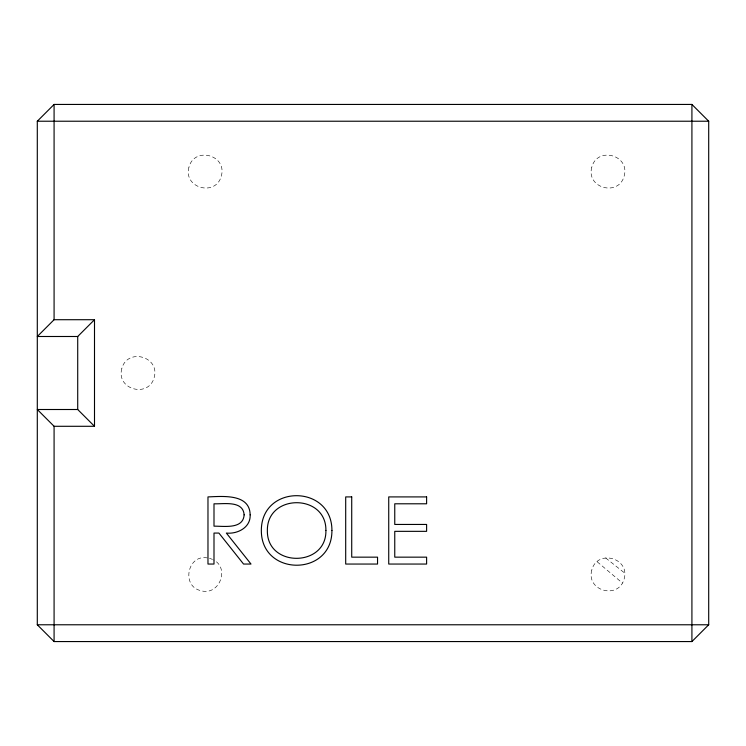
<?xml version="1.0" encoding="UTF-8"?>
<svg xmlns="http://www.w3.org/2000/svg" width="746" height="746" viewBox="0 0 746 746"><rect width="100%" height="100%" fill="white"/><g stroke="black" fill="none" stroke-linecap="round" stroke-linejoin="round"><path stroke-width="0.56" stroke-dasharray="3.73 2.8" d="M207.323 557.924C187.47 554.11 181.064 586.328 200.805 590.636C218.83 596.343 230.327 568.601 213.542 559.882M209.495 558.204L212.526 559.463M605.668 557.943L624.588 572.975M597.154 561.757L622.378 583.008M121.794 368.655C115.938 389.645 148.799 398.448 154.226 377.345C160.082 356.355 127.221 347.552 121.794 368.655M188.934 167.235C183.078 188.225 215.939 197.028 221.366 175.925C227.222 154.935 194.361 146.132 188.934 167.235M591.774 167.235C585.918 188.225 618.779 197.028 624.206 175.925C630.062 154.935 597.201 146.132 591.774 167.235M591.774 570.075C585.918 591.065 618.779 599.868 624.206 578.765C630.062 557.775 597.201 548.972 591.774 570.075"/><path stroke-width="1.12" d="M37.3 121.225L54.085 104.44L691.915 104.44L708.7 121.225L708.7 624.775L691.915 641.56L54.085 641.56L37.3 624.775L37.3 121.225L708.7 121.225M54.085 319.708L37.3 336.493L77.715 336.493L94.5 319.708L54.085 319.708L54.085 104.44M54.085 426.292L94.5 426.292L77.715 409.507L37.3 409.507L54.085 426.292L54.085 641.56M37.3 624.775L708.7 624.775M691.915 104.44L691.915 641.56M94.5 319.708L94.5 426.292M77.715 336.493L77.715 409.507M325.899 530.434C326.729 567.342 266.844 567.79 267.366 530.742C266.648 493.498 326.394 493.33 325.899 530.434M250.152 514.861C250.796 527.506 237.461 534.248 226.346 533.064L251.01 564.051L243.56 564.051L218.895 533.064L213.999 533.064L213.999 564.051L207.975 564.051L207.975 496.911C222.634 496.342 249.891 493.516 250.152 514.861M244.129 514.852C243.224 529.501 223.781 526.033 213.999 526.172L213.999 503.792C223.548 504.203 243.149 500.24 244.129 514.852M331.923 530.453C332.203 576.798 261.426 576.695 261.342 530.77C261.063 483.874 331.998 484.238 331.923 530.453M351.72 496.911L345.696 496.911L345.696 564.051L377.541 564.051L377.541 557.159L351.72 557.159L351.72 496.911M426.609 496.911L388.731 496.911L388.731 564.051L426.609 564.051L426.609 557.159L394.755 557.159L394.755 531.338L426.609 531.338L426.609 524.447L394.755 524.447L394.755 503.792L426.609 503.792L426.609 496.911"/></g></svg>
